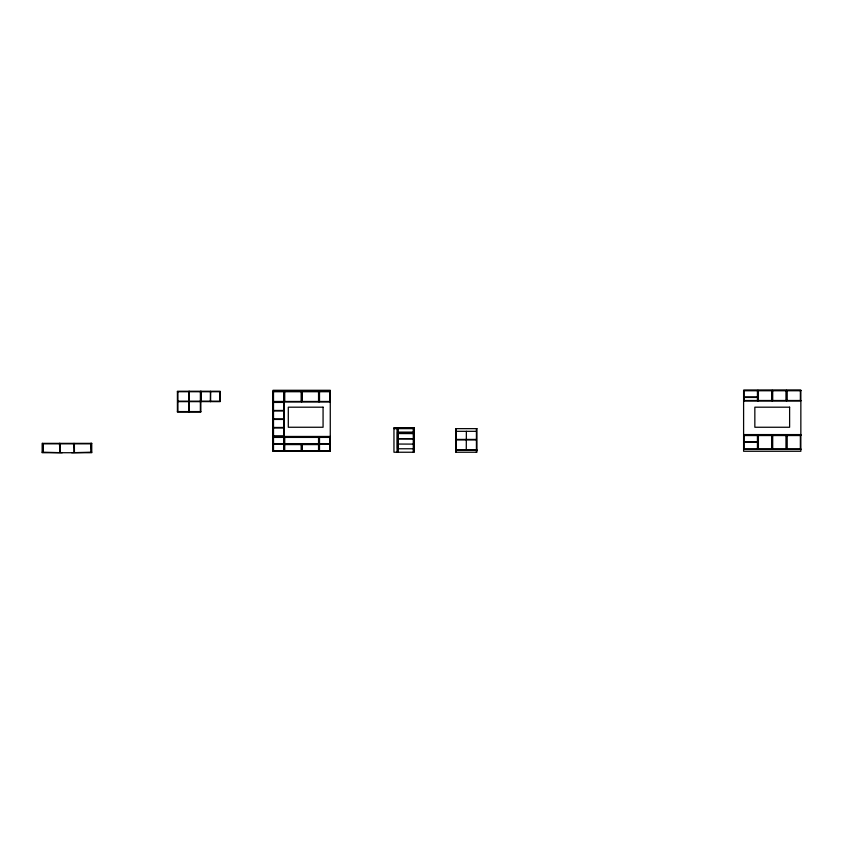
<?xml version="1.0" encoding="UTF-8"?>
<svg xmlns="http://www.w3.org/2000/svg" width="843" height="843" viewBox="0 0 843 843"><rect width="100%" height="100%" fill="white"/><g stroke="black" fill="none" stroke-linecap="round" stroke-linejoin="round"><path stroke-width="1.26" d="M800.85 390.277L743.6 390.277L743.6 451.268L800.85 451.268L800.85 390.277L743.652 390.341M743.6 390.762L800.85 390.762M273.016 391.247L330.266 391.247M177.409 391.732L220.107 391.732M273.016 391.732L330.266 391.732M744.084 396.969L757.435 396.969M744.084 397.453L757.435 397.453M743.6 400.499L800.85 400.499M743.6 400.983L800.85 400.983M177.894 401.173L200.36 401.173M200.845 401.173L220.107 401.173M273.016 401.468L330.266 401.468M177.894 401.647L200.36 401.647M273.016 401.942L330.266 401.942M273.016 402.427L284.249 402.427M273.501 410.457L283.775 410.457M273.501 410.931L283.775 410.931M177.409 411.574L200.845 411.574M273.501 418.96L283.775 418.96M273.501 419.445L283.775 419.445M273.501 427.464L283.775 427.464M273.501 427.949L283.775 427.949M393.955 428.16L414.229 428.16M393.955 428.644L413.744 428.644M456.2 431.321L476.421 431.321M398.075 432.111L413.27 432.111M743.6 434.577L800.85 434.577M743.6 435.062L800.85 435.062M743.6 435.546L800.85 435.546M273.016 435.968L284.249 435.968M273.016 436.453L330.266 436.453M273.016 436.937L330.266 436.937M273.016 437.412L330.266 437.412M456.2 439.424L476.421 439.424M456.2 439.909L476.421 439.909M744.084 441.753L757.435 441.753M744.084 442.227L757.435 442.227M273.501 443.618L283.775 443.618M284.249 443.618L319.033 443.618M319.508 443.618L329.782 443.618M42.635 443.839L91.265 443.839M273.501 444.103L283.775 444.103M284.249 444.103L319.033 444.103M319.508 444.103L329.782 444.103M397.643 444.05L413.692 444.103M284.249 444.588L319.033 444.588M59.937 447.58L60.422 443.839M73.952 447.58L73.478 443.839M398.075 448.771L413.27 448.771M743.6 448.919L800.85 448.919M743.6 449.403L800.85 449.403M455.715 449.877L476.906 449.877M455.715 450.362L476.906 450.362M273.016 450.794L330.266 450.794M330.214 451.216L273.069 451.216L273.016 390.277L330.266 390.277L330.266 451.268L273.016 451.268L273.069 436.99M42.15 452.185L62.213 452.723M91.75 452.185L71.687 452.723M800.365 390.762L800.365 400.499M800.365 435.546L800.365 448.919M787.025 390.762L787.025 400.499M787.025 435.546L787.025 448.919M786.54 390.277L786.54 400.983M786.54 435.062L786.54 449.403M786.055 390.762L786.055 400.499M786.055 435.546L786.055 448.919M772.704 390.762L772.704 400.499M772.704 435.546L772.704 448.919M772.23 390.277L772.23 400.983M772.23 434.577L772.23 449.403M771.745 390.762L771.745 400.499M771.745 435.546L771.745 448.919M758.394 390.762L758.394 400.499M758.394 435.546L758.394 448.919M757.92 390.277L757.92 400.983M757.92 435.062L757.92 449.403M757.435 390.762L757.435 400.499M757.435 435.546L757.435 448.919M744.084 390.762L744.084 400.499M744.084 435.546L744.084 448.919M476.421 428.644L476.421 449.877M476.421 450.362L476.421 452.238M466.369 431.331L466.263 450.31M456.2 428.644L456.2 449.877M456.2 450.362L456.2 452.238M413.744 452.238L413.744 428.16L413.692 449.351M413.27 428.644L413.27 452.238M398.075 428.644L398.075 452.238M397.59 428.644L397.59 452.238M397.538 431.964L397.538 448.434M397.106 428.644L397.106 452.238M329.782 391.732L329.782 401.468M329.782 437.412L329.782 450.794M319.508 391.732L319.508 401.468M319.508 437.412L319.508 450.794M319.033 391.247L319.033 401.942M319.033 436.937L319.033 451.268M318.549 391.732L318.549 401.468M318.549 437.412L318.549 443.618M318.549 444.588L318.549 450.794M302.121 391.732L302.121 401.468M302.121 444.588L302.121 450.794M301.636 391.247L301.636 401.942M301.636 444.103L301.636 451.268M301.162 391.732L301.162 401.468M301.162 444.588L301.162 450.794M284.734 391.732L284.734 401.468M284.734 437.412L284.734 443.618M284.734 444.588L284.734 450.794M284.249 391.247L284.249 451.268M283.775 391.732L283.775 401.468M283.775 402.427L283.775 435.968M283.775 437.412L283.775 450.794M273.501 391.732L273.501 401.468M273.501 402.427L273.501 435.968M273.501 437.412L273.501 450.794M273.069 391.3L273.069 436.4M219.623 391.732L219.623 401.173M201.329 391.732L201.329 401.173M200.897 391.3L200.897 401.595L220.107 401.647L220.107 391.247L177.409 391.247L177.409 412.058L200.845 412.058L200.845 391.247M200.36 391.732L200.36 411.574M189.18 391.3L189.18 412.006M189.074 391.3L189.074 412.006M177.894 391.732L177.894 411.574M91.265 443.355L91.265 452.428L90.717 443.355M74.437 452.238L74.384 443.839M74.005 443.355L73.952 452.238M59.937 443.355L59.937 452.428L59.453 443.355M43.109 443.839L43.109 452.238M42.635 443.355L42.635 452.238M323.069 407.19L288.295 407.19L288.295 427.253L323.069 427.253L323.069 407.19M789.617 407.19L754.843 407.19L754.843 427.253L789.617 427.253L789.617 407.19M414.229 427.675L393.955 427.675L393.955 452.238L414.229 452.238L414.229 427.675M476.906 428.644L455.715 428.644L455.715 452.238L476.906 452.238L476.906 428.644M413.692 433.46L397.643 433.46L413.692 433.513M413.692 438.75L397.643 438.75L413.692 438.803M91.75 443.355L42.15 443.355L42.15 452.723L91.75 452.723L91.75 443.355M210.529 401.595L210.529 391.3L210.423 401.595"/></g></svg>
